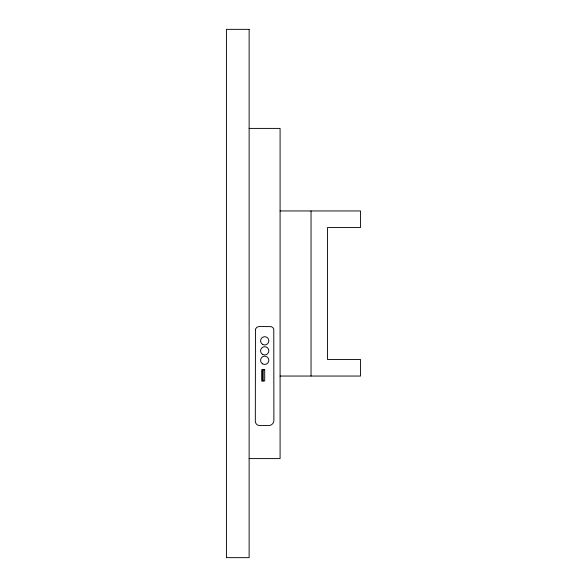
<?xml version="1.0" encoding="UTF-8"?>
<svg xmlns="http://www.w3.org/2000/svg" width="587" height="587" viewBox="0 0 587 587"><rect width="100%" height="100%" fill="white"/><g stroke="black" fill="none" stroke-linecap="round" stroke-linejoin="round"><path stroke-width="0.88" d="M249.13 128.406L280.087 128.406L280.087 458.594L249.13 458.594M280.087 210.953L360.572 210.953L360.572 227.463L327.553 227.463L327.553 359.538L360.572 359.538L360.572 376.047L280.087 376.047M311.044 210.953L311.044 376.047M263.189 369.715L263.189 380.956M262.44 369.715L262.44 380.956M255.448 329.278L255.323 421.209A4.366 4.366 0 0 0 259.689 425.575L268.67 425.575A5.224 5.224 0 0 0 273.894 420.351L273.777 329.138L272.86 327.553L271.275 326.636L259.043 326.519L256.776 327.289L255.448 329.278M249.13 29.35L226.428 29.35L226.428 557.65L249.13 557.65L249.13 29.35M264.7 369.715L261.685 369.715L261.685 380.956L264.7 380.956L264.7 369.715M262.638 344.4A4.124 4.124 0 0 0 268.831 340.827A4.124 4.124 0 0 0 262.638 337.254A4.124 4.124 0 0 0 262.638 344.4M262.638 363.881A4.124 4.124 0 0 0 268.831 360.308A4.124 4.124 0 0 0 262.638 356.735A4.124 4.124 0 0 0 262.638 363.881M262.638 354.394A4.124 4.124 0 0 0 268.831 350.821A4.124 4.124 0 0 0 262.638 347.247A4.124 4.124 0 0 0 262.638 354.394"/></g></svg>
